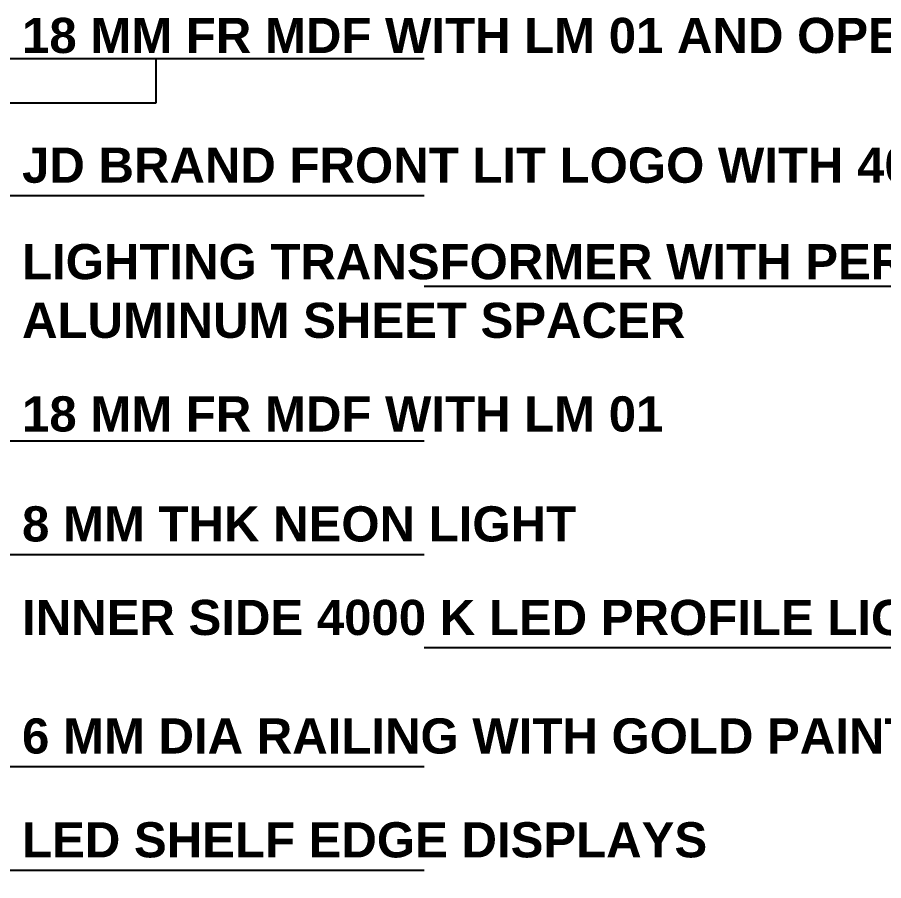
# Model space of a CAD drawing. Header units: centimetres. Extents: x 2 to 137806, y -77553 to 10.
# Drawn here: x 136040 to 136724, y -76106 to -75424 of the extents above; entities that cross this region are included whole.
import ezdxf

# ---------------------------------------------------------------- set-up
doc = ezdxf.new("R2010")
doc.units = ezdxf.units.CM
doc.header["$LTSCALE"] = 40
doc.header["$MEASUREMENT"] = 0
doc.layers.add('WALL', color=7, linetype='Continuous')
doc.styles.get("Standard").update_dxf_attribs({"font": 'arialbd.ttf'})
doc.dimstyles.get("Standard").update_dxf_attribs({"dimtxt": 35, "dimasz": 10, "dimexe": 0.18, "dimexo": 0.0625, "dimgap": 0.09, "dimtad": 0, "dimtih": 1, "dimtoh": 1, "dimdec": 0, "dimzin": 0, "dimdsep": 46, "dimtxsty": 'Standard', "dimcen": 0.09, "dimadec": 0, "dimazin": 0, "dimtfac": 1, "dimtdec": 0, "dimtofl": 0, "dimtmove": 0, "dimatfit": 3, "dimfxl": 1, "dimtolj": 1, "dimtzin": 0, "dimarcsym": 0})

msp = doc.modelspace()

# ---------------------------------------------------------------- texts
at = {"layer": 'WALL', "char_height": 27.7658, "attachment_point": 1}
for s, width, gutter_width, heights, insert in [('18 MM FR MDF WITH LM 01 AND OPENABLE HEADER ', 1289.4428, 0.779, [-28.73], (136043.44, -75424.8)), ('JD BRAND FRONT LIT LOGO WITH 4000K LIGHT (PC 01)', 1053.7274, 0.506, [-36.4], (136043.44, -75527.2)), ('LIGHTING TRANSFORMER WITH PERFORATED .\\PALUMINUM SHEET SPACER', 1230.1288, 0.506, [-75.48], (136043.44, -75603.35)), ('18 MM FR MDF WITH LM 01', 1289.4428, 0.779, [-28.37], (136043.44, -75723.55)), ('8 MM THK NEON LIGHT ', 1289.4428, 0.779, [-28.73], (136043.44, -75810.36)), ('INNER SIDE 4000 K LED PROFILE LIGHT  ', 1289.4428, 0.779, [-28.73], (136043.44, -75884.21)), ('6 MM DIA RAILING WITH GOLD PAINTING ', 1289.4428, 0.779, [-28.71], (136043.44, -75977.75)), ('LED SHELF EDGE DISPLAYS', 1289.4428, 0.779, [-28.73], (136043.44, -76059.73))]:
    msp.add_mtext_dynamic_manual_height_columns(s, width=width, gutter_width=gutter_width, heights=heights, dxfattribs=dict(at, insert=insert))

# ---------------------------------------------------------------- leaders
at = {"layer": 'WALL'}
for points, override in [([(135911.26, -75456.93), (136360.98, -75456.93)], {"dimasz": 50, "dimgap": 0.09, "dimtad": 0}), ([(135816.17, -75491.85), (136149.27, -75491.85), (136149.27, -75456.93)], {"dimasz": 50}), ([(135703.46, -75565.06), (136360.98, -75565.06)], {"dimasz": 50, "dimgap": 0.09, "dimtad": 0}), ([(137287.17, -75636.75), (136360.98, -75636.75)], {"dimasz": 50}), ([(135888.18, -75758.62), (136360.98, -75758.62)], {"dimasz": 50, "dimgap": 0.09, "dimtad": 0}), ([(135864.26, -75848.28), (136360.98, -75848.28)], {"dimasz": 50, "dimgap": 0.09, "dimtad": 0}), ([(137635.11, -75922.14), (136360.98, -75922.14)], {"dimasz": 50, "dimgap": 0.09, "dimtad": 0}), ([(135792.4, -76015.67), (136360.98, -76015.67)], {"dimasz": 50, "dimgap": 0.09, "dimtad": 0}), ([(135741.93, -76097.65), (136360.98, -76097.65)], {"dimasz": 50, "dimgap": 0.09, "dimtad": 0})]:
    msp.add_leader(points, dimstyle='Standard', override=override, dxfattribs=at)

doc.saveas('drawing.dxf')
